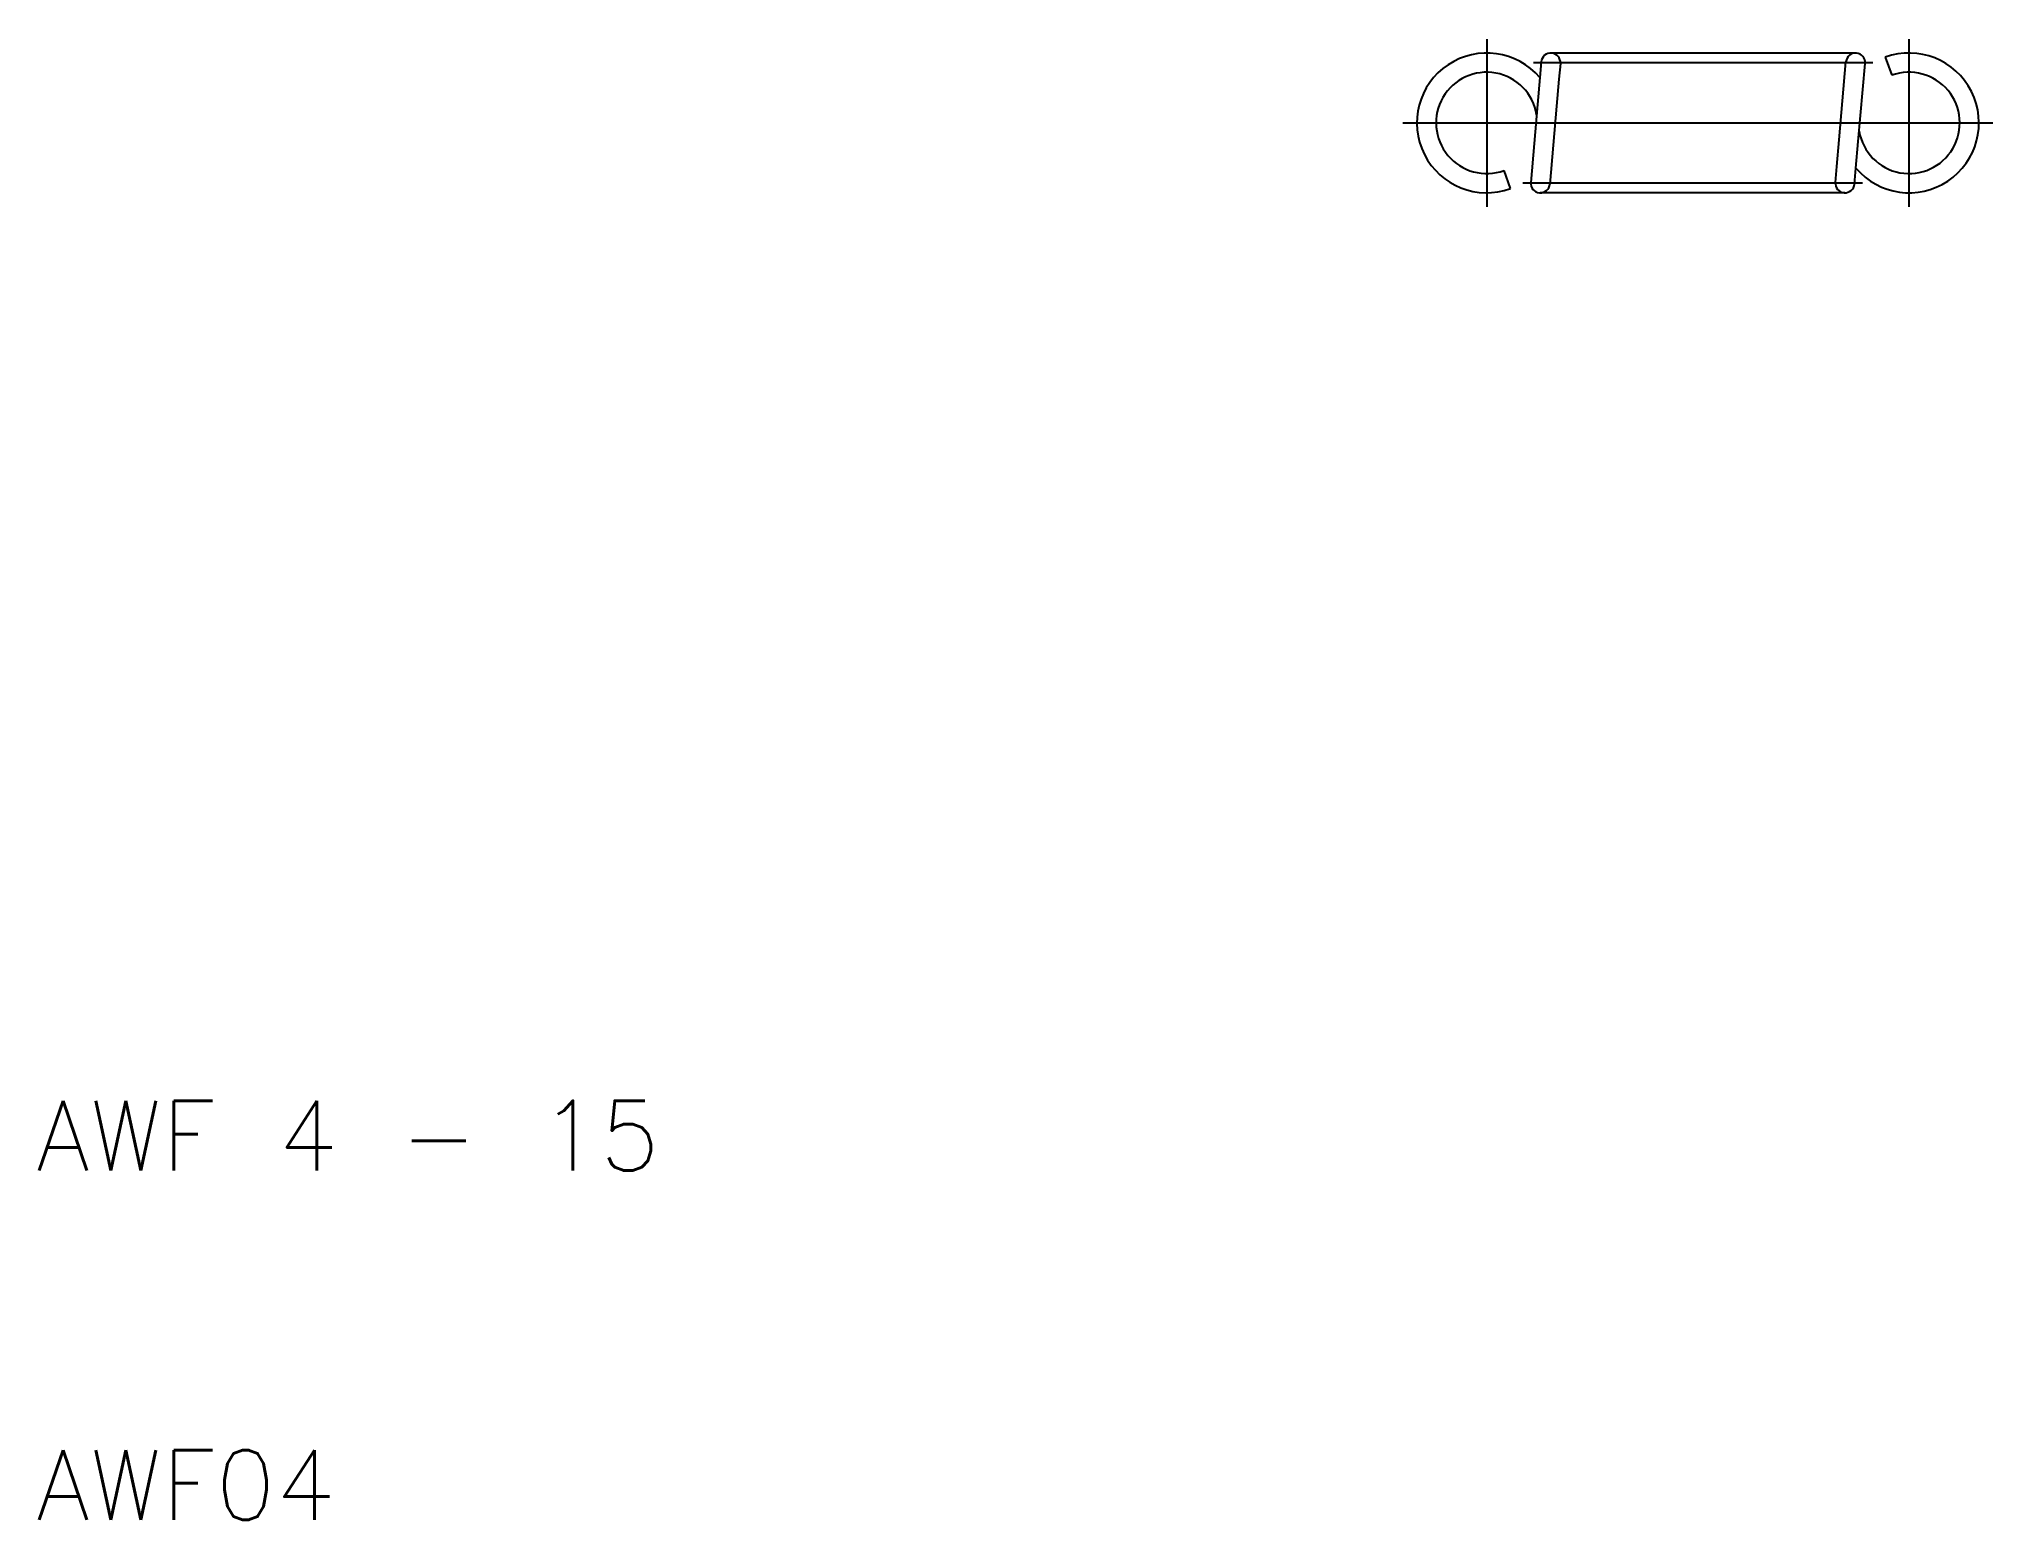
# Model space of a CAD drawing. Extents: x 10.1 to 66, y 10 to 52.4.
import ezdxf

# ---------------------------------------------------------------- set-up
doc = ezdxf.new("R2010")
doc.units = 0
doc.linetypes.add('CENTER', pattern=[50.8, 31.75, -6.35, 6.35, -6.35])
doc.linetypes.add('DASHED', pattern=[19.05, 12.7, -6.35])
doc.layers.get('0').update_dxf_attribs({"linetype": 'CONTINUOUS'})
doc.layers.add('CENTER', color=1, linetype='CENTER')
doc.styles.get("Standard").update_dxf_attribs({"font": 'txt.shx'})

msp = doc.modelspace()

# ---------------------------------------------------------------- linework, layer by layer
at = {"color": 7, "linetype": 'CONTINUOUS'}
for p, q in [((53.113, 51.75), (53.074, 51.296)), ((53.661, 51.702), (53.621, 51.248)), ((61.646, 49.518), (61.841, 51.75)), ((62.193, 49.47), (62.389, 51.702)), ((62.966, 51.879), (63.154, 51.363)), ((53.074, 51.296), (53.007, 50.53)), ((53.621, 51.248), (53.554, 50.482)), ((53.007, 50.53), (52.811, 48.298)), ((53.554, 50.482), (53.359, 48.25)), ((61.579, 48.752), (61.646, 49.518)), ((62.126, 48.704), (62.193, 49.47)), ((61.539, 48.298), (61.579, 48.752)), ((62.087, 48.25), (62.126, 48.704)), ((52.234, 48.121), (52.046, 48.637))]:
    msp.add_line(p, q, dxfattribs=at)
at = {"color": 3, "linetype": 'DASHED'}
for p, q in [((62.115, 52.001), (53.387, 52.001)), ((61.813, 47.999), (53.085, 47.999))]:
    msp.add_line(p, q, dxfattribs=at)
at = {"color": 7, "linetype": 'CONTINUOUS'}
for centre, radius, start, end in [((51.55, 50), 2, 40.381, 290), ((53.387, 51.726), 0.275, 355, 175), ((62.115, 51.726), 0.275, 355, 175), ((63.65, 50), 2, 220.381, 110), ((51.55, 50), 1.45, 9.3472, 290), ((63.65, 50), 1.45, 189.3472, 110), ((53.085, 48.274), 0.275, 175, 355), ((61.813, 48.274), 0.275, 175, 355)]:
    msp.add_arc(centre, radius, start, end, dxfattribs=at)
at = {"layer": 'CENTER'}
for p, q in [((51.55, 52.4), (51.55, 47.6)), ((63.65, 47.6), (63.65, 52.4)), ((52.887, 51.726), (62.615, 51.726)), ((49.15, 50), (66.05, 50)), ((62.314, 48.274), (52.585, 48.274))]:
    msp.add_line(p, q, dxfattribs=at)

# ---------------------------------------------------------------- texts
for s, p in [('AWF 4 - 15', (10, 20)), ('AWF04', (10, 10))]:
    msp.add_text(s, height=2).set_placement(p)

doc.saveas('drawing.dxf')
